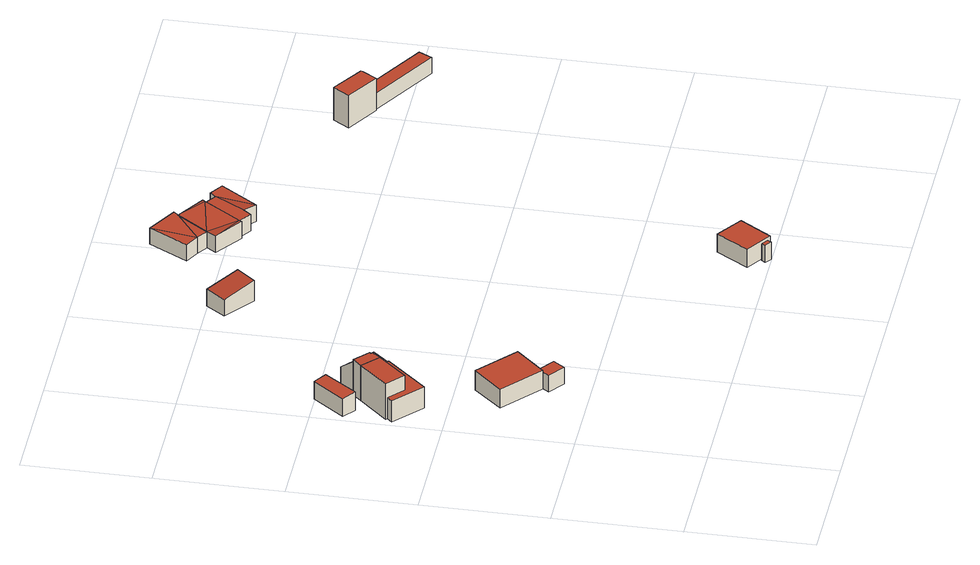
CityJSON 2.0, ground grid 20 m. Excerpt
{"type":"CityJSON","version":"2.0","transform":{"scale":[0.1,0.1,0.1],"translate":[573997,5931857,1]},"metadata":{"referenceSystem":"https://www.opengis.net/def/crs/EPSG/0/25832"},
"CityObjects":{
"building1":{"type":"Building","attributes":{"Grundfläche 2D":"22.032805","Grundhöhe NN":"1.792"},"geometry":[{"type":"Solid","lod":"3","boundaries":[[[[0,1,2,3]],[[0,3,4,5]],[[1,0,5,6]],[[2,1,6,7]],[[3,2,7,4]],[[6,5,4,7]]]],"semantics":{"surfaces":[{"type":"RoofSurface"},{"type":"WallSurface"},{"type":"GroundSurface"}],"values":[[0,1,1,1,1,2]]}}]},
"building2":{"type":"Building","attributes":{"Grundfläche 2D":"27.012613","Grundhöhe NN":"1.795"},"geometry":[{"type":"Solid","lod":"3","boundaries":[[[[8,9,10,11,12,13,14]],[[10,9,15,16]],[[11,10,16,4]],[[12,11,4,17]],[[13,12,17,18]],[[19,8,14,13,18,20]],[[9,8,19,15]],[[19,20,18,17,4,16,15]]]],"semantics":{"surfaces":[{"type":"RoofSurface"},{"type":"WallSurface"},{"type":"GroundSurface"}],"values":[[0,1,1,1,1,1,1,2]]}}]},
"building3":{"type":"Building","attributes":{"Grundfläche 2D":"15.215895","Grundhöhe NN":"1.722"},"geometry":[{"type":"Solid","lod":"3","boundaries":[[[[21,22,23,24]],[[25,26,24,23]],[[26,27,21,24]],[[27,28,22,21]],[[28,25,23,22]],[[28,27,26,25]]]],"semantics":{"surfaces":[{"type":"RoofSurface"},{"type":"WallSurface"},{"type":"GroundSurface"}],"values":[[0,1,1,1,1,2]]}}]},
"building4":{"type":"Building","attributes":{"Grundfläche 2D":"48.226860","Grundhöhe NN":"1.776"},"geometry":[{"type":"Solid","lod":"3","boundaries":[[[[29,30,31,32]],[[33,34,32,31]],[[34,35,29,32]],[[35,36,30,29]],[[36,33,31,30]],[[36,35,34,33]]]],"semantics":{"surfaces":[{"type":"RoofSurface"},{"type":"WallSurface"},{"type":"GroundSurface"}],"values":[[0,1,1,1,1,2]]}}]},
"building5":{"type":"Building","attributes":{"Grundfläche 2D":"7.027506","Grundhöhe NN":"1.539"},"geometry":[{"type":"Solid","lod":"3","boundaries":[[[[37,38,39,40]],[[41,42,40,39]],[[42,43,37,40]],[[43,44,38,37]],[[44,41,39,38]],[[44,43,42,41]]]],"semantics":{"surfaces":[{"type":"RoofSurface"},{"type":"WallSurface"},{"type":"GroundSurface"}],"values":[[0,1,1,1,1,2]]}}]},
"building6":{"type":"Building","attributes":{"Grundfläche 2D":"6.596677","Grundhöhe NN":"1.818"},"geometry":[{"type":"Solid","lod":"3","boundaries":[[[[45,46,47,1,0,48,49,50]],[[0,1,6,5]],[[48,0,5,16]],[[49,48,16,51]],[[50,49,51,52]],[[45,50,52,53]],[[46,45,53,54]],[[47,46,54,55]],[[1,47,55,6]],[[54,53,52,51,16,5,6,55]]]],"semantics":{"surfaces":[{"type":"RoofSurface"},{"type":"WallSurface"},{"type":"GroundSurface"}],"values":[[0,1,1,1,1,1,1,1,1,2]]}}]},
"building7":{"type":"Building","attributes":{"Grundfläche 2D":"4.153746","Grundhöhe NN":"1.835"},"geometry":[{"type":"Solid","lod":"3","boundaries":[[[[56,57,58,59]],[[60,61,59,58]],[[61,62,56,59]],[[62,55,57,56]],[[55,60,58,57]],[[55,62,61,60]]]],"semantics":{"surfaces":[{"type":"RoofSurface"},{"type":"WallSurface"},{"type":"GroundSurface"}],"values":[[0,1,1,1,1,2]]}}]},
"building8":{"type":"Building","attributes":{"Grundfläche 2D":"16.437551","Grundhöhe NN":"1.883"},"geometry":[{"type":"Solid","lod":"3","boundaries":[[[[63,64,65,59,66]],[[67,64,63,68,69,70]],[[71,72,66,59]],[[72,73,63,66]],[[74,75,69,68]],[[76,77,67,70]],[[73,74,68,63]],[[75,76,70,69]],[[77,78,64,67]],[[78,79,65,64]],[[79,71,59,65]],[[74,73,72,71,79,78,77,76,75]]]],"semantics":{"surfaces":[{"type":"RoofSurface"},{"type":"WallSurface"},{"type":"GroundSurface"}],"values":[[0,0,1,1,1,1,1,1,1,1,1,2]]}}]},
"building9":{"type":"Building","attributes":{"Grundfläche 2D":"23.033816","Grundhöhe NN":"1.914"},"geometry":[{"type":"Solid","lod":"3","boundaries":[[[[80,81,82,83]],[[84,85,83,82]],[[85,86,80,83]],[[86,87,81,80]],[[87,84,82,81]],[[87,86,85,84]]]],"semantics":{"surfaces":[{"type":"RoofSurface"},{"type":"WallSurface"},{"type":"GroundSurface"}],"values":[[0,1,1,1,1,2]]}}]},
"building10":{"type":"Building","attributes":{"Grundfläche 2D":"0.910556","Grundhöhe NN":"1.479"},"geometry":[{"type":"Solid","lod":"3","boundaries":[[[[88,89,90,91]],[[92,93,91,90]],[[93,94,88,91]],[[94,95,89,88]],[[95,92,90,89]],[[95,94,93,92]]]],"semantics":{"surfaces":[{"type":"RoofSurface"},{"type":"WallSurface"},{"type":"GroundSurface"}],"values":[[0,1,1,1,1,2]]}}]},
"building11":{"type":"Building","attributes":{"Grundfläche 2D":"29.647363","Grundhöhe NN":"1.845"},"geometry":[{"type":"Solid","lod":"3","boundaries":[[[[96,97,98,99]],[[97,96,100,101]],[[98,97,101,102]],[[99,98,102,103]],[[96,99,103,100]],[[101,100,103,102]]]],"semantics":{"surfaces":[{"type":"RoofSurface"},{"type":"WallSurface"},{"type":"GroundSurface"}],"values":[[0,1,1,1,1,2]]}}]},
"building12":{"type":"Building","attributes":{"Grundfläche 2D":"35.147015","Grundhöhe NN":"2.098"},"geometry":[{"type":"Solid","lod":"3","boundaries":[[[[104,105,106,107,108]],[[105,104,109]],[[106,105,110]],[[111,112,108,107]],[[112,113,104,108]],[[113,114,109,104]],[[114,115,105,109]],[[115,116,110,105]],[[116,117,106,110]],[[117,111,107,106]],[[112,111,117,116,115,114,113]]]],"semantics":{"surfaces":[{"type":"RoofSurface"},{"type":"WallSurface"},{"type":"GroundSurface"}],"values":[[0,0,0,1,1,1,1,1,1,1,2]]}}]},
"building13":{"type":"Building","attributes":{"Grundfläche 2D":"42.800766","Grundhöhe NN":"2.241"},"geometry":[{"type":"Solid","lod":"3","boundaries":[[[[107,106,118]],[[119,118,120]],[[121,118,119]],[[107,118,121]],[[119,120,122]],[[107,121,123]],[[120,118,106,124,125]],[[122,120,125,126]],[[123,121,119,122,126,127]],[[106,107,123,127,124]],[[125,124,127,126]]]],"semantics":{"surfaces":[{"type":"RoofSurface"},{"type":"WallSurface"},{"type":"GroundSurface"}],"values":[[0,0,0,0,0,0,1,1,1,1,2]]}}]},
"building14":{"type":"Building","attributes":{"Grundfläche 2D":"34.511275","Grundhöhe NN":"2.139"},"geometry":[{"type":"Solid","lod":"3","boundaries":[[[[128,129,130,131,132]],[[130,129,133]],[[134,130,133,135]],[[136,137,132,131]],[[137,138,128,132]],[[138,139,129,128]],[[139,140,133,129]],[[140,141,135,133]],[[141,142,134,135]],[[142,143,130,134]],[[143,136,131,130]],[[143,142,141,140,139,138,137,136]]]],"semantics":{"surfaces":[{"type":"RoofSurface"},{"type":"WallSurface"},{"type":"GroundSurface"}],"values":[[0,0,0,1,1,1,1,1,1,1,1,2]]}}]},
"building15":{"type":"Building","attributes":{"Grundfläche 2D":"18.412332","Grundhöhe NN":"2.103"},"geometry":[{"type":"Solid","lod":"3","boundaries":[[[[144,145,146,147,148]],[[145,144,149,150]],[[146,145,150,151]],[[148,147,146,151,152]],[[144,148,152,149]],[[151,150,149,152]]]],"semantics":{"surfaces":[{"type":"RoofSurface"},{"type":"WallSurface"},{"type":"GroundSurface"}],"values":[[0,1,1,1,1,2]]}}]},
"building16":{"type":"Building","attributes":{"Grundfläche 2D":"31.269776","Grundhöhe NN":"2.130"},"geometry":[{"type":"Solid","lod":"3","boundaries":[[[[153,154,155,156]],[[157,158,156,155]],[[158,159,153,156]],[[159,160,154,153]],[[160,157,155,154]],[[160,159,158,157]]]],"semantics":{"surfaces":[{"type":"RoofSurface"},{"type":"WallSurface"},{"type":"GroundSurface"}],"values":[[0,1,1,1,1,2]]}}]}
},
"vertices":[
[80,508,71],[54,532,71],[12,487,71],[39,463,71],[39,463,8],[80,508,8],[54,532,8],[12,487,8],
[51,436,46],[109,500,46],[88,517,46],[39,463,46],[14,485,46],[6,477,46],[50,437,46],[109,500,8],[88,517,8],[14,485,8],[6,477,8],[51,436,8],[50,437,8],
[9,551,39],[29,536,40],[66,587,40],[47,601,39],[66,587,7],[47,601,7],[9,551,7],[29,536,7],
[72,325,41],[132,272,41],[172,317,43],[112,370,43],[172,317,8],[112,370,8],[72,325,8],[132,272,8],
[155,244,35],[168,262,35],[143,281,35],[130,263,35],[143,281,5],[130,263,5],[155,244,5],[168,262,5],
[88,523,71],[90,525,71],[67,546,71],[88,517,71],[87,518,71],[90,521,71],[87,518,8],[90,521,8],[88,523,8],[90,525,8],[67,546,8],
[86,568,43],[67,546,67],[77,537,67],[97,559,43],[77,537,8],[97,559,8],[86,568,8],
[90,525,44],[109,500,44],[133,527,43],[77,537,44],[88,517,44],[88,523,44],[90,521,44],[87,518,44],[97,559,9],[77,537,9],[90,525,9],[88,523,9],[90,521,9],[87,518,9],[88,517,9],[109,500,9],[133,527,9],
[237,771,38],[285,734,45],[308,763,46],[259,801,39],[308,763,9],[259,801,9],[237,771,9],[285,734,9],
[525,8,36],[535,1,36],[539,8,36],[529,14,36],[539,8,5],[529,14,5],[525,8,5],[535,1,5],
[536,82,40],[503,31,40],[544,4,40],[577,54,40],[536,82,8],[503,31,8],[544,4,8],[577,54,8],
[403,913,39],[390,839,40],[443,878,40],[444,877,40],[450,885,40],[368,851,40],[407,828,40],[444,877,11],[450,885,11],[403,913,11],[368,851,11],[390,839,11],[407,828,11],[443,878,11],
[407,828,41],[443,785,42],[396,812,42],[483,844,42],[440,781,42],[486,848,42],[443,878,12],[396,812,12],[440,781,12],[486,848,12],
[463,772,41],[472,784,41],[502,831,40],[483,844,40],[443,785,41],[490,768,40],[509,841,40],[531,827,40],[483,844,11],[443,785,11],[463,772,11],[472,784,11],[490,768,11],[531,827,11],[509,841,11],[502,831,11],
[775,703,69],[758,677,69],[810,645,69],[824,668,69],[825,671,69],[775,703,11],[758,677,11],[810,645,11],[825,671,11],
[921,582,40],[933,603,39],[824,668,39],[811,647,40],[824,668,11],[811,647,11],[921,582,11],[933,603,11]
]}
